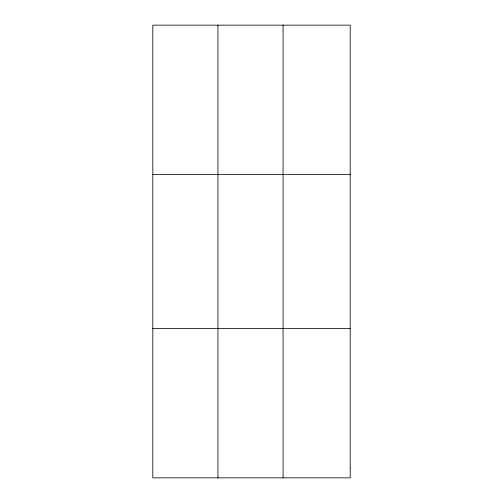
<?xml version="1.0" encoding="UTF-8"?>
<svg xmlns="http://www.w3.org/2000/svg" width="503" height="503" viewBox="0 0 503 503"><rect width="100%" height="100%" fill="white"/><g stroke="black" fill="none" stroke-linecap="round" stroke-linejoin="round"><path stroke-width="0.75" d="M152.799 174.541L350.201 174.541M152.799 328.459L350.201 328.459M283.082 25.15L283.082 477.85M217.944 25.15L217.944 477.85M350.201 467.891L350.201 477.85L152.799 477.85L152.799 25.15L350.201 25.15L350.201 467.891"/></g></svg>
